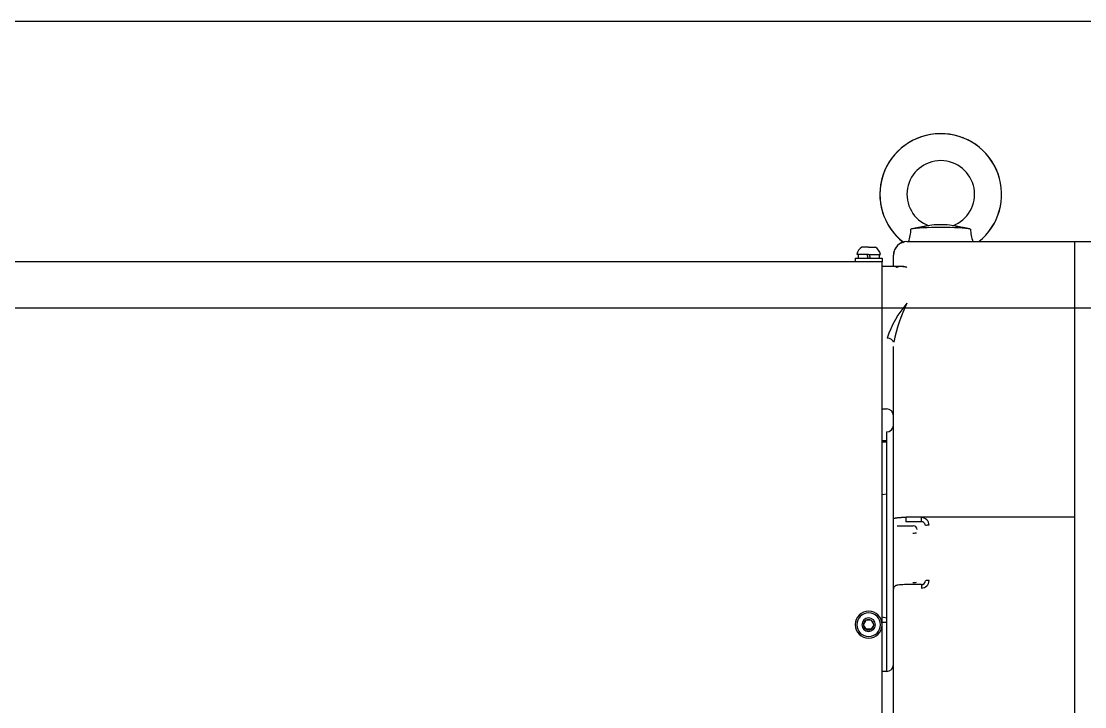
# Model space of a CAD drawing. Extents: x -599358 to 2865263, y -1062760 to 486533.
# Drawn here: x 1055132 to 1055873, y -670991 to -670513 of the extents above; entities that cross this region are included whole.
import ezdxf

# ---------------------------------------------------------------- set-up
doc = ezdxf.new("R2010")
doc.units = 0
doc.linetypes.add('DASH', pattern=[0.35, 0.25, -0.1])
for name, color, linetype in [('A-LIN-V', 9, 'Continuous'), ('EWHS5T6M-3', 7, 'Continuous'), ('FHSGH10105-主梁-04', 7, 'Continuous')]:
    doc.layers.add(name, color=color, linetype=linetype)

# ---------------------------------------------------------------- blocks, each defined once
blk = doc.blocks.new('G$C20E3758E')
at = {"color": 3}
blk.add_line((1394.32, 3259.01), (1394.32, 3258.93), dxfattribs=at)
at = {"color": 6, "linetype": 'DASH'}
blk.add_lwpolyline([(-1105.4, 3356.73), (4404.95, 3356.73), (4404.95, 1700.76)], dxfattribs=at)
at = {"layer": 'EWHS5T6M-3', "color": 3, "linetype": 'Continuous'}
for p, q in [((1330.01, 3266.19), (1328.32, 3265.86)), ((1341.33, 3265.86), (1339.63, 3266.19)), ((1302.83, 3256.6), (1299.83, 3256.6)), ((1300.51, 3256.6), (1300.52, 3256.6)), ((1302.83, 3256.6), (1305.83, 3256.6)), ((1319.82, 3259.01), (1394.32, 3259.01)), ((1351.71, 3259.01), (1394.32, 3259.01)), ((1394.32, 3247.6), (1394.32, 3259.01)), ((1406.92, 3258.93), (1394.32, 3258.93)), ((1406.92, 3258.93), (1394.32, 3258.93)), ((1394.32, 3247.6), (1394.32, 3258.76)), ((1308.83, 3250.1), (726.88, 3250.1)), ((1308.83, 3250.1), (726.88, 3250.1)), ((1296.83, 3251.7), (1308.83, 3251.7)), ((1296.83, 3251.7), (1296.83, 3250.1)), ((1302.83, 3253.3), (1297.58, 3253.3)), ((1298.18, 3253.3), (1298.18, 3251.7)), ((1302.63, 3251.7), (1302.2, 3253.3)), ((1302.83, 3253.3), (1308.08, 3253.3)), ((1303.03, 3253.3), (1303.45, 3251.7)), ((1307.48, 3253.3), (1307.48, 3251.7)), ((1308.83, 3251.7), (1308.83, 3250.1)), ((1308.83, 3223.6), (1308.83, 3250.1)), ((1308.83, 3247.94), (1308.83, 3250.1)), ((1313.82, 3247.94), (1313.82, 3252.96)), ((1313.82, 3247.94), (1313.82, 3252.96)), ((1317.37, 3247.94), (1308.83, 3247.94)), ((1313.82, 3247.94), (1308.83, 3247.94)), ((1394.32, 3231.76), (1394.32, 3247.6)), ((1394.32, 3231.76), (1394.32, 3247.6)), ((1394.32, 3137.44), (1394.32, 3231.76)), ((1394.32, 3136.92), (1394.32, 3231.76)), ((1308.83, 3037.09), (1308.83, 3223.6)), ((1313.82, 3136.1), (1313.82, 3212.55)), ((1308.83, 3184.82), (1310.82, 3184.82)), ((1310.82, 3174.61), (1310.82, 3124.41)), ((1308.83, 3170.79), (1310.82, 3170.79)), ((1310.82, 3170.11), (1308.83, 3170.11)), ((1310.82, 3147.04), (1308.83, 3146.68)), ((1319.82, 3136.92), (1394.32, 3136.92)), ((1394.32, 3046.28), (1394.32, 3136.92)), ((1313.82, 3134.7), (1313.82, 3136.1)), ((1313.82, 3129.61), (1313.82, 3134.7)), ((1315.52, 3133.01), (1322.63, 3133.01)), ((1326.21, 3134.78), (1319.39, 3134.78)), ((1394.32, 3046.28), (1394.32, 3136.4)), ((1313.82, 3107.7), (1313.82, 3129.61)), ((1310.82, 3124.41), (1310.82, 3068.44)), ((1313.82, 3104.79), (1313.82, 3107.7)), ((1313.82, 3046.19), (1313.82, 3104.82)), ((1326.21, 3106.9), (1319.82, 3106.9)), ((1300.52, 3089.12), (1301.67, 3091.12)), ((1303.98, 3091.12), (1301.67, 3091.12)), ((1303.98, 3091.12), (1305.13, 3089.12)), ((1308.83, 3092.55), (1310.82, 3092.19)), ((1310.82, 3090.12), (1308.83, 3090.12)), ((1301.67, 3087.12), (1300.52, 3089.12)), ((1303.98, 3087.12), (1301.67, 3087.12)), ((1305.13, 3089.12), (1303.98, 3087.12)), ((1310.82, 3068.44), (1308.83, 3068.44))]:
    blk.add_line(p, q, dxfattribs=at)
for centre, radius, start, end in [((1302.55, 3265.24), 19.08, 340.57, 357.9811), ((1367.05, 3265.23), 19.04, 181.9928, 199.1834), ((1302.83, 3252.14), 5.38, 123.9117, 167.5145), ((1302.83, 3252.14), 5.38, 12.4855, 56.0883), ((1319.85, 3252.98), 6.02, 90.2306, 180.2288), ((1319.85, 3252.98), 6.02, 105.7087, 180.2288), ((1356.58, 3200.58), 48.19, 139.6913, 161.0512), ((1389.8, 3198.38), 77.52, 154.4985, 168.1022), ((1310.82, 3181.82), 3, 0, 90), ((1310.82, 3177.61), 3, 270, 0), ((1331.46, 3136.22), 12.15, 178.1204, 186.8182), ((1319.53, 3136.6), 0.216, 115.5124, 175.0691), ((1319.84, 3136.18), 0.738, 91.1511, 123.4361), ((1326.23, 3133.2), 3.42, 0.6276, 90.4679), ((1279.45, 3135.7), 46.77, 358.8719, 1.1281), ((1322.59, 3131.3), 1.71, 359.8405, 88.6371), ((1326.28, 3133.07), 1.71, 1.3111, 92.3612), ((1329.34, 3126.08), 7.17, 87.4575, 100.908), ((1322.66, 3137.67), 7.92, 268.0965, 280.2689), ((1326.23, 3108.77), 3.43, 269.5845, 359.32), ((1326.22, 3108.66), 1.77, 269.6373, 358.4293), ((1329.33, 3101.65), 7.09, 87.3841, 100.9814), ((1322.72, 3114.93), 7.09, 267.3841, 280.9814), ((1302.83, 3089.12), 6, 360, 180), ((1302.83, 3089.12), 5.25, 0, 180), ((1302.83, 3089.12), 3, 0, 180), ((1302.83, 3089.12), 2.31, 120, 180), ((1302.83, 3089.12), 2.31, 60, 120), ((1302.83, 3089.12), 2.31, 0, 60), ((1302.83, 3089.12), 6, 180, 0), ((1302.83, 3089.12), 5.25, 180, 0), ((1302.83, 3089.12), 3, 180, 360), ((1302.83, 3089.12), 2.31, 180, 240), ((1302.83, 3089.12), 2.31, 240, 300), ((1302.83, 3089.12), 2.31, 300, 0), ((1310.82, 3071.44), 3, 270, 0)]:
    blk.add_arc(centre, radius, start, end, dxfattribs=at)
for centre, major_axis, ratio, start_param, end_param in [((1334.82, 3279.99), (27, 0), 0.996195, -0.894844, 4.049918), ((1334.82, 3279.99), (27, 0), 0.996195, -0.894844, 4.064252), ((1334.82, 3279.99), (15, 0), 0.996195, -1.211117, 4.35271), ((1334.82, 3264.05), (-14.5, 0), 0.087156, 4.712389, 5.856982), ((1334.82, 3266), (-5.28, 0), 0.087156, 4.712389, 5.858974), ((1334.82, 3266), (-5.28, 0), 0.087156, 3.565804, 4.712389), ((1334.82, 3264.05), (-14.5, 0), 0.087156, 3.567796, 4.712389), ((1310.99, 3214.47), (2.95, -0.52), 0.579645, 0.23379, 1.672671)]:
    blk.add_ellipse(centre, major_axis=major_axis, ratio=ratio, start_param=start_param, end_param=end_param, dxfattribs=at)
for points, knots in [([(1328.38, 3265.88), (1328.36, 3265.87), (1328.17, 3265.84), (1327.66, 3265.73), (1326.93, 3265.59), (1326.16, 3265.44), (1325.57, 3265.33), (1324.93, 3265.2), (1324.34, 3265.09), (1323.78, 3264.98), (1323.26, 3264.89), (1322.73, 3264.78), (1322.18, 3264.68), (1321.81, 3264.61), (1321.62, 3264.57)], [0.2991535, 0.2991535, 0.2991535, 0.2991535, 0.3094943, 0.3759967, 0.5011338, 0.5596756, 0.6253853, 0.6856136, 0.7502717, 0.7981934, 0.8470118, 0.8968364, 0.9477883, 1, 1, 1, 1]), ([(1348.02, 3264.57), (1347.92, 3264.59), (1347.71, 3264.63), (1347.4, 3264.69), (1347.09, 3264.75), (1346.79, 3264.81), (1346.5, 3264.86), (1346.21, 3264.92), (1345.92, 3264.97), (1345.64, 3265.03), (1345.23, 3265.11), (1344.71, 3265.2), (1344.08, 3265.33), (1343.49, 3265.44), (1342.71, 3265.59), (1341.99, 3265.73), (1341.47, 3265.83), (1341.29, 3265.87), (1341.26, 3265.88)], [0, 0, 0, 0, 0.0291535, 0.0579, 0.0862636, 0.114267, 0.1419322, 0.1692799, 0.1963296, 0.2231, 0.2496083, 0.3142608, 0.3745184, 0.4399871, 0.4983658, 0.6233073, 0.6899846, 0.7009324, 0.7009324, 0.7009324, 0.7009324]), ([(1315.18, 3247.6), (1315.18, 3247.6), (1315.23, 3247.63), (1315.34, 3247.7), (1315.5, 3247.78), (1315.67, 3247.86), (1315.84, 3247.93), (1316.03, 3248), (1316.24, 3248.05), (1316.47, 3248.1), (1316.72, 3248.14), (1317.01, 3248.17), (1317.32, 3248.17), (1317.67, 3248.16), (1318.04, 3248.12), (1318.45, 3248.05), (1318.88, 3247.95), (1319.34, 3247.8), (1319.66, 3247.67), (1319.82, 3247.6)], [0.3697018, 0.3697018, 0.3697018, 0.3697018, 0.3698202, 0.3948705, 0.42041, 0.4464403, 0.4729628, 0.4999791, 0.5295356, 0.5622689, 0.5981805, 0.6372718, 0.6795436, 0.7249968, 0.7736319, 0.8254494, 0.8804497, 0.9386332, 1, 1, 1, 1]), ([(1319.82, 3247.6), (1319.72, 3247.63), (1319.51, 3247.68), (1319.21, 3247.74), (1318.92, 3247.79), (1318.64, 3247.84), (1318.39, 3247.87), (1318.14, 3247.9), (1317.91, 3247.91), (1317.69, 3247.93), (1317.49, 3247.93), (1317.35, 3247.94), (1317.28, 3247.94), (1317.28, 3247.94)], [0, 0, 0, 0, 0.0263006, 0.0514237, 0.0753694, 0.0981375, 0.1197282, 0.1401415, 0.1593774, 0.1774359, 0.1943171, 0.2100211, 0.2121854, 0.2121854, 0.2121854, 0.2121854]), ([(1313.82, 3136.1), (1313.83, 3136.11), (1313.83, 3136.13), (1313.84, 3136.16), (1313.87, 3136.18), (1313.9, 3136.21), (1313.94, 3136.24), (1313.99, 3136.26), (1314.04, 3136.29), (1314.1, 3136.31), (1314.17, 3136.33), (1314.24, 3136.36), (1314.31, 3136.38), (1314.39, 3136.4), (1314.47, 3136.42), (1314.56, 3136.44), (1314.64, 3136.45), (1314.73, 3136.47), (1314.82, 3136.49), (1314.91, 3136.5), (1315, 3136.52), (1315.09, 3136.53), (1315.18, 3136.54), (1315.27, 3136.56), (1315.35, 3136.57), (1315.53, 3136.59), (1315.8, 3136.62), (1316.2, 3136.66), (1316.62, 3136.69), (1317.05, 3136.72), (1317.51, 3136.75), (1317.98, 3136.77), (1318.46, 3136.78), (1318.94, 3136.79), (1319.27, 3136.8), (1319.43, 3136.8)], [0, 0, 0, 0, 0.027471, 0.054365, 0.080681, 0.10642, 0.131582, 0.156167, 0.180175, 0.203606, 0.226459, 0.248735, 0.270434, 0.291556, 0.312101, 0.332068, 0.351458, 0.370272, 0.388508, 0.406167, 0.423249, 0.439754, 0.455681, 0.471032, 0.485806, 0.500003, 0.556902, 0.613462, 0.669684, 0.725569, 0.781119, 0.836335, 0.89122, 0.945774, 1, 1, 1, 1]), ([(1319.82, 3106.9), (1319.42, 3106.89), (1318.54, 3106.89), (1317.07, 3106.83), (1315.93, 3106.71), (1315.29, 3106.6), (1314.68, 3106.36), (1314.17, 3105.93), (1313.88, 3105.38), (1313.84, 3105.02), (1313.82, 3104.82)], [0, 0, 0, 0, 0.127876, 0.328514, 0.539358, 0.689471, 0.783591, 0.862762, 0.935729, 1, 1, 1, 1]), ([(1326.21, 3106.89), (1326.21, 3106.91), (1326.21, 3106.89), (1326.21, 3106.75), (1326.21, 3106.64), (1326.21, 3106.36), (1326.21, 3106.18), (1326.21, 3105.78), (1326.21, 3105.57), (1326.21, 3105.34)], [0, 0, 0, 0, 0.25, 0.25, 0.5, 0.5, 0.75, 0.75, 1, 1, 1, 1])]:
    blk.add_open_spline(points, degree=3, knots=knots, dxfattribs=at)
at = {"layer": 'FHSGH10105-主梁-04', "color": 3, "linetype": 'Continuous'}
blk.add_line((4325.26, 3229.47), (-1105.4, 3229.47), dxfattribs=at)

msp = doc.modelspace()

# ---------------------------------------------------------------- block references
at = {"layer": 'A-LIN-V', "xscale": 1.571585729816195, "yscale": 1.571585729816195, "zscale": 1.571585729816195}
msp.add_blockref('G$C20E3758E', (1053674.62, -675788.63), dxfattribs=at)

doc.saveas('drawing.dxf')
